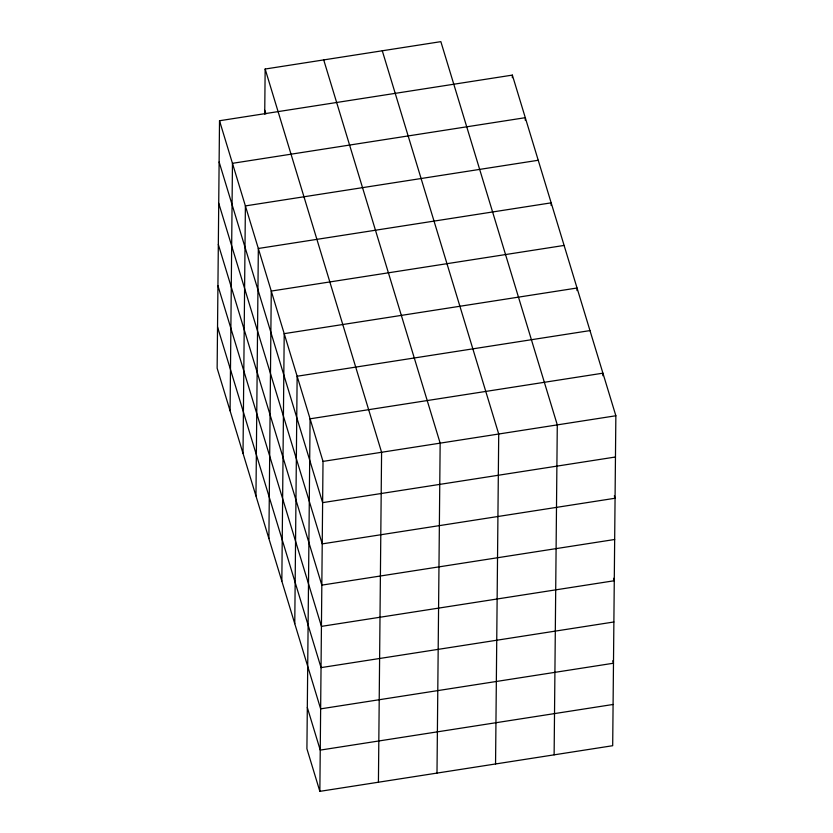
<?xml version="1.0" encoding="UTF-8"?>
<svg xmlns="http://www.w3.org/2000/svg" width="833" height="833" viewBox="0 0 833 833"><rect width="100%" height="100%" fill="white"/><g stroke="black" fill="none" stroke-linecap="round" stroke-linejoin="round"><path stroke-width="1.25" d="M602.894 375.756L602.915 373.174L310.084 418.812L306.919 748.773L319.851 791.35L612.692 745.712L615.858 415.761L512.357 75.105L219.516 120.743L217.142 368.207L320.643 708.862L613.484 663.224L612.744 660.788M230.085 410.794L232.459 163.32L525.29 117.682L525.269 120.264M243.017 453.371L245.391 205.907L538.233 160.269M255.96 495.958L258.334 248.484L551.165 202.846L551.144 205.428M264.717 114.142L265.154 69.035L440.855 41.65L557.287 424.882L554.122 754.844M268.892 538.535L271.266 291.071L564.108 245.433M281.835 581.122L284.209 333.648L577.04 288.01L577.019 290.592M294.767 623.698L297.142 376.235L589.983 330.597M319.851 791.35L323.017 461.399L219.516 120.743M378.421 782.218L381.587 452.267L265.154 69.035M436.992 773.097L440.157 443.146L323.714 59.903M495.552 763.965L498.717 434.014L382.285 50.782M512.326 77.677L512.357 75.105M323.017 461.399L615.858 415.761M615.462 457.005L322.621 502.643L219.121 161.987M614.671 539.492L321.83 585.13L218.329 244.475M613.879 621.98L321.038 667.618L217.538 326.963M613.088 704.468L320.247 750.106L307.315 707.519M614.327 495.812L615.066 498.249L322.225 543.887L218.725 203.231M613.536 578.3L614.275 580.736L321.434 626.374L217.934 285.719M264.759 110.279L265.862 113.923"/></g></svg>
